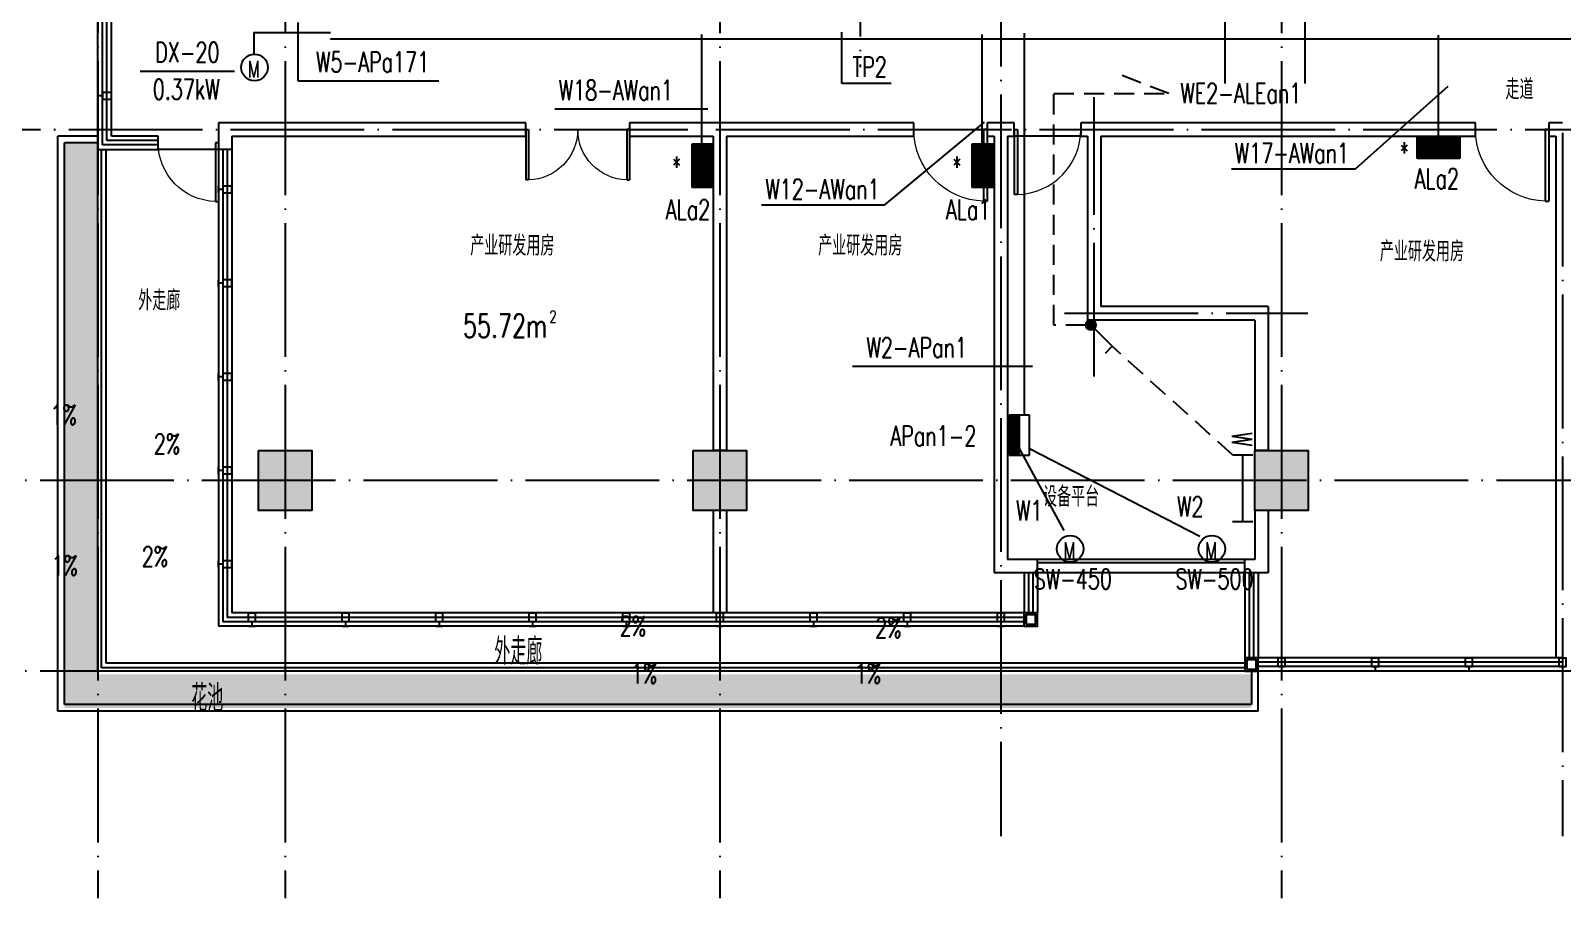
# Model space of a CAD drawing. Extents: x 1980812 to 2226895, y -554123 to 281606.
# Drawn here: x 1992859 to 2015767, y -35544 to -22568 of the extents above; entities that cross this region are included whole.
import ezdxf
from ezdxf.enums import TextEntityAlignment as Align

# ---------------------------------------------------------------- set-up
doc = ezdxf.new("R2010")
doc.units = 0
doc.header["$LTSCALE"] = 1000
doc.header["$MEASUREMENT"] = 0
doc.linetypes.add('DOTE', pattern=[2.42, 2, -0.2, 0.02, -0.2])
doc.linetypes.add('DQXX', pattern=[4.5, 3, -1.5])
for name, color, linetype in [('$TD_AUDIT_GENERATED_(158)', 8, 'Continuous'), ('$TD_AUDIT_GENERATED_(1F3)', 7, 'Continuous'), ('$TD_AUDIT_GENERATED_(1FCF)', 8, 'Continuous'), ('$TD_AUDIT_GENERATED_(24E)', 8, 'Continuous'), ('$TD_AUDIT_GENERATED_(2762)', 8, 'Continuous'), ('$TD_AUDIT_GENERATED_(276D)', 8, 'Continuous'), ('$TD_AUDIT_GENERATED_(FFA)', 8, 'Continuous'), ('1', 1, 'Continuous'), ('A-FLOR-LAND', 8, 'Continuous'), ('COLU', 8, 'Continuous'), ('COLU_HATCH', 8, 'Continuous'), ('CURTWALL', 8, 'Continuous'), ('DIM_SYMB', 8, 'Continuous'), ('dote', 8, 'DOTE'), ('DQ1', 1, 'Continuous'), ('DQ2', 2, 'Continuous'), ('DQ7', 7, 'Continuous'), ('DQK1', 1, 'Continuous'), ('DQK7', 7, 'Continuous'), ('DQqj', 1, 'Continuous'), ('DQX', 2, 'DQXX'), ('HANDRAIL', 8, 'Continuous'), ('PUB_TEXT', 8, 'Continuous'), ('WALL', 7, 'Continuous'), ('WINDOW', 8, 'Continuous')]:
    doc.layers.add(name, color=color, linetype=linetype)
doc.styles.add('_TCH_DIM', font='SIMPLEX', dxfattribs={"bigfont": 'GBCBIG'})
doc.styles.add('D8', font='txtw.shx', dxfattribs={"width": 0.7, "bigfont": 'hztxtw.shx'})
doc.styles.add('HZF', font='ROMANS2', dxfattribs={"width": 0.7, "bigfont": 'HZDF2'})
doc.styles.add('HZTXTW', font='txtw.shx', dxfattribs={"width": 0.6, "bigfont": 'hztxtw.shx'})

# ---------------------------------------------------------------- blocks, each defined once
blk = doc.blocks.new('$TD_AUDIT_GENERATED_(9F)')
at = {"layer": 'dote'}
for p, q in [((-2800, 30469), (-2800, -6248)), ((0, 30469), (0, -6248)), ((6500, 30469), (6500, -6248)), ((14900, 30469), (14900, -6248)), ((10700, 29972), (10700, -5320)), ((19100, 5200), (19100, -5320)), ((56413, 0), (-8454, 0)), ((56413, -2850), (-8454, -2850))]:
    blk.add_line(p, q, dxfattribs=at)
blk = doc.blocks.new('$DorLib2D$00000002')
for p, q in [((-0.5, 0), (-0.5, 0.4875)), ((-0.475, 0.4875), (-0.5, 0.4875)), ((-0.475, 0), (-0.475, 0.4875)), ((0.475, 0), (0.475, 0.4875)), ((0.475, 0.4875), (0.5, 0.4875)), ((0.5, 0), (0.5, 0.4875)), ((-0.5, 0), (-0.475, 0)), ((0.5, 0), (0.475, 0))]:
    blk.add_line(p, q)
at = {"lineweight": 13}
for centre, start, end in [((-0.4875, 0), 0, 88.53072), ((0.4875, 0), 91.46928, 180)]:
    blk.add_arc(centre, 0.4875, start, end, dxfattribs=at)
blk = doc.blocks.new('$DorLib2D$00000001')
for p, q in [((0.45, 0.975), (0.5, 0.975)), ((0.45, 0), (0.45, 0.975)), ((0.5, 0), (0.5, 0.975)), ((0.5, 0), (0.45, 0))]:
    blk.add_line(p, q)
at = {"lineweight": 13}
blk.add_arc((0.475, 0), 0.975, 91.4693, 180, dxfattribs=at)
blk = doc.blocks.new('A$C204647D6')
at = {"layer": 'A-FLOR-LAND'}
h = blk.add_hatch(dxfattribs=at)
h.set_pattern_fill('GRASS', color=256, scale=50)
h.set_pattern_definition([(90, (-3008715.91, 437200.08), (-99.7795475, 99.7795475), [26.458066, -173.101015]), (45, (-3008715.91, 437200.08), (-99.7796155, 99.7796155), [26.458066, -114.651615]), (135, (-3008715.91, 437200.08), (-99.7796155, -99.7796155), [26.458066, -114.651615])])
h.paths.add_polyline_path([(-3300, -18250), (-2800, -18250), (-2800, -26200), (14450, -26200), (14450, -26700), (-3300, -26700)])
at = {"layer": '$TD_AUDIT_GENERATED_(158)'}
for p, q in [((-3400, -26750), (-3400, -18150)), ((-2800, -18150), (-3400, -18150)), ((-2800, -18250), (-3300, -18250)), ((-3300, -26650), (-3300, -18250)), ((14450, -26150), (14450, -26650)), ((14550, -26750), (14550, -26150)), ((14550, -26750), (-3400, -26750)), ((14450, -26650), (-3300, -26650))]:
    blk.add_line(p, q, dxfattribs=at)
at = {"layer": '$TD_AUDIT_GENERATED_(24E)'}
for p, q in [((-2800, -26150), (-2800, -18250)), ((-2750, -26100), (-2750, -18350)), ((-2680, -26030), (-2680, -18350)), ((14350, -26100), (-2750, -26100)), ((14350, -26030), (-2680, -26030)), ((14550, -26150), (-2800, -26150))]:
    blk.add_line(p, q, dxfattribs=at)
at = {"layer": 'CURTWALL'}
for p, q in [((-2800, -18350), (-2800, -16150)), ((-2733, -18283), (-2733, -16150)), ((-2667, -18217), (-2667, -16150)), ((-2600, -18150), (-2600, -16150)), ((-1900, -18283), (-2733, -18283)), ((-1900, -18217), (-2667, -18217)), ((-1900, -18150), (-2600, -18150)), ((-1900, -18350), (-1900, -18150)), ((-999, -18150), (-1000, -18150)), ((-1000, -18150), (-1000, -18350)), ((-999, -18217), (-1000, -18217)), ((-999, -18283), (-1000, -18283)), ((-2800, -18350), (-1900, -18350)), ((-1000, -18350), (-999, -18350)), ((-1000, -18350), (-1000, -25480)), ((-800, -18350), (-1000, -18350)), ((-933, -18350), (-933, -25413)), ((-867, -18350), (-867, -25347)), ((-800, -18350), (-800, -25280)), ((11050, -24680), (11050, -25280)), ((11250, -24680), (11050, -24680)), ((11117, -24680), (11117, -25280)), ((11183, -24680), (11183, -25280)), ((11250, -24680), (11250, -25280)), ((14350, -24680), (14350, -25950)), ((14550, -24680), (14350, -24680)), ((14417, -24680), (14417, -25950)), ((14483, -24680), (14483, -25950)), ((14550, -24680), (14550, -25950)), ((6500, -25413), (-933, -25413)), ((6500, -25347), (-867, -25347)), ((6500, -25280), (-800, -25280)), ((11050, -25280), (6500, -25280)), ((11050, -25347), (6500, -25347)), ((11050, -25413), (6500, -25413)), ((11050, -25480), (11050, -25280)), ((11250, -25280), (11050, -25280)), ((6500, -25480), (-1000, -25480)), ((11050, -25480), (6500, -25480)), ((14550, -25950), (14350, -25950)), ((19100, -25950), (14550, -25950)), ((14550, -26150), (14550, -25950)), ((19100, -26017), (14550, -26017)), ((19100, -26083), (14550, -26083)), ((19100, -26150), (14550, -26150))]:
    blk.add_line(p, q, dxfattribs=at)
for points in [[(11050, -25480), (11250, -25480), (11250, -25280), (11050, -25280)], [(11080, -25450), (11220, -25450), (11220, -25310), (11080, -25310)], [(14350, -26150), (14550, -26150), (14550, -25950), (14350, -25950)], [(14380, -26120), (14520, -26120), (14520, -25980), (14380, -25980)]]:
    blk.add_lwpolyline(points, close=True, dxfattribs=at)
at = {"layer": 'DIM_SYMB'}
for points in [[(-3055, -21554, 0, 0, 0), (-3055, -22855, 80, 0, 0), (-3055, -23155, 0, 0, 0)], [(-1964, -21887, 0, 0, 0), (-2234, -22960, 80, 0, 0), (-2308, -23251, 0, 0, 0)], [(-3039, -25335, 0, 0, 0), (-3039, -24634, 80, 0, 0), (-3039, -24334, 0, 0, 0)], [(-1964, -25320, 0, 0, 0), (-2185, -24829, 80, 0, 0), (-2308, -24556, 0, 0, 0)], [(4454, -25707, 0, 0, 0), (6182, -25812, 80, 0, 0), (6482, -25831, 0, 0, 0)], [(9754, -25726, 0, 0, 0), (8003, -25848, 80, 0, 0), (7704, -25869, 0, 0, 0)], [(4597, -26476, 0, 0, 0), (5898, -26476, 80, 0, 0), (6198, -26476, 0, 0, 0)], [(9430, -26476, 0, 0, 0), (8129, -26476, 80, 0, 0), (7829, -26476, 0, 0, 0)]]:
    blk.add_lwpolyline(points, format="xyseb", dxfattribs=at)
at = {"layer": 'dote'}
for p, q in [((8600, -7400), (8600, -17120)), ((12100, -21747), (12100, -17570)), ((-5658, -18050), (41673, -18050)), ((11652, -20800), (15293, -20800))]:
    blk.add_line(p, q, dxfattribs=at)
at = {"layer": 'HANDRAIL'}
for p, q in [((14450, -24480), (10800, -24480)), ((14450, -24680), (10800, -24680)), ((14350, -24530), (11250, -24530))]:
    blk.add_line(p, q, dxfattribs=at)
at = {"layer": 'WALL'}
for p, q in [((3600, -17950), (-999, -17950)), ((-999, -17950), (-999, -18350)), ((3600, -18150), (3600, -17950)), ((6500, -17950), (5150, -17950)), ((5150, -17950), (5150, -18150)), ((9400, -17950), (6500, -17950)), ((9400, -18150), (9400, -17950)), ((10700, -17950), (10500, -17950)), ((10500, -17950), (10500, -18150)), ((10900, -17950), (10700, -17950)), ((10900, -18150), (10900, -17950)), ((12100, -17950), (11900, -17950)), ((11900, -17950), (11900, -18150)), ((17800, -17950), (12100, -17950)), ((17800, -18150), (17800, -17950)), ((19100, -17950), (18900, -17950)), ((18900, -17950), (18900, -18150)), ((-799, -18150), (3600, -18150)), ((-799, -18150), (-799, -18350)), ((5150, -18150), (6400, -18150)), ((6400, -18150), (6400, -22850)), ((6600, -18150), (6600, -22850)), ((6600, -18150), (9400, -18150)), ((10500, -18150), (10600, -18150)), ((10600, -18150), (10600, -24680)), ((10800, -18150), (10800, -24480)), ((10800, -18150), (10900, -18150)), ((11900, -18150), (12000, -18150)), ((12000, -18150), (12000, -20900)), ((12200, -18150), (12200, -20700)), ((12200, -18150), (17800, -18150)), ((18900, -18150), (19000, -18150)), ((19000, -18150), (19000, -25950)), ((-799, -18350), (-999, -18350)), ((14700, -20700), (12200, -20700)), ((14700, -20700), (14700, -22850)), ((14500, -20900), (12000, -20900)), ((14500, -20900), (14500, -22850)), ((6600, -22850), (6400, -22850)), ((14700, -22850), (14500, -22850)), ((6400, -23750), (6400, -25280)), ((6600, -23750), (6400, -23750)), ((6600, -23750), (6600, -25280)), ((14500, -23750), (14500, -24480)), ((14700, -23750), (14500, -23750)), ((14700, -23750), (14700, -24680)), ((11250, -24480), (10800, -24480)), ((11250, -24680), (11250, -24480)), ((14500, -24480), (14350, -24480)), ((14350, -24680), (14350, -24480)), ((11250, -24680), (10600, -24680)), ((14700, -24680), (14350, -24680))]:
    blk.add_line(p, q, dxfattribs=at)
at = {"layer": 'WINDOW'}
for p, q in [((11900, -18150), (10900, -18150)), ((-1000, -18350), (-1900, -18350))]:
    blk.add_line(p, q, dxfattribs=at)
for name, p, xscale, yscale, zscale, rotation in [('$DorLib2D$00000002', (4375, -18050), -1550, 1550, -1550, 180.0000000001451), ('$DorLib2D$00000001', (9950, -18050), -1100, 1100, -1100, 179.9999999998475), ('$DorLib2D$00000001', (11400, -18050), 1000, 1000, 1000, 180), ('$DorLib2D$00000001', (18350, -18050), -1100, 1100, -1100, 180.0000000000915), ('$DorLib2D$00000001', (-1450, -18250), -900, 900, -900, 179.9999999978433)]:
    blk.add_blockref(name, p, dxfattribs=dict(at, xscale=xscale, yscale=yscale, zscale=zscale, rotation=rotation))
at = {"layer": '$TD_AUDIT_GENERATED_(1F3)', "style": 'HZTXTW', "width": 0.6}
for s, p in [('\\M+5CDE2\\M+5D7DF\\M+5C0C8', (3487, -25856)), ('\\M+5BBA8\\M+5B3D8', (-1166, -26555))]:
    blk.add_text(s, height=400, rotation=0.0006, dxfattribs=at).set_placement(p, align=Align.MIDDLE_CENTER)
at = {"layer": 'PUB_TEXT', "style": '_TCH_DIM', "width": 0.705882}
for s, p in [('1%', (-3512, -22467)), ('2%', (-1965, -22901)), ('1%', (-3496, -24719)), ('2%', (-2145, -24586)), ('2%', (5003, -25625)), ('2%', (8823, -25652)), ('1%', (5170, -26337)), ('1%', (8517, -26337))]:
    blk.add_text(s, height=297.5, dxfattribs=at).set_placement(p)
blk = doc.blocks.new('A$C312424F2')
at = {"layer": '$TD_AUDIT_GENERATED_(1F3)', "style": 'D8', "width": 0.7}
for s, p in [('\\M+5B2FA\\M+5D2B5\\M+5D1D0\\M+5B7A2\\M+5D3C3\\M+5B7BF', (3397, -19787)), ('\\M+5B2FA\\M+5D2B5\\M+5D1D0\\M+5B7A2\\M+5D3C3\\M+5B7BF', (8600, -19787)), ('\\M+5B2FA\\M+5D2B5\\M+5D1D0\\M+5B7A2\\M+5D3C3\\M+5B7BF', (17000, -19874)), ('\\M+5C9E8\\M+5B1B8\\M+5C6BD\\M+5CCA8', (11753, -23541))]:
    blk.add_text(s, height=300, rotation=0.0006, dxfattribs=at).set_placement(p, align=Align.MIDDLE_CENTER)
blk = doc.blocks.new('$TD_AUDIT_GENERATED_(2768)')
at = {"layer": '$TD_AUDIT_GENERATED_(276D)'}
blk.add_line((115028288, 22648046), (115028222, 22648046), dxfattribs=at)
for points in [[(115028222, 22648096), (115028225, 22648096), (115028225, 22647996), (115028222, 22647996)], [(115028288, 22648096), (115028422, 22648096), (115028422, 22647996), (115028288, 22647996)]]:
    blk.add_lwpolyline(points, close=True, dxfattribs=at)
blk = doc.blocks.new('$TD_AUDIT_GENERATED_(27E6)')
at = {"layer": 'WINDOW', "xscale": -1, "rotation": 180}
for p in [(-115031022, 22630496), (-115029222, 22629096), (-115029222, 22627696), (-115029222, 22626296), (-115029222, 22624896), (-115029222, 22623496)]:
    blk.add_blockref('$TD_AUDIT_GENERATED_(2768)', p, dxfattribs=at)
at = {"layer": 'WINDOW', "rotation": 90}
for p in [(22647546, -115053702), (22648946, -115053702), (22650346, -115053702), (22651746, -115053702), (22653146, -115053702), (22654546, -115053702), (22655946, -115053702), (22657346, -115053702), (22658746, -115053702), (22662946, -115054372), (22664346, -115054372), (22665746, -115054372), (22667146, -115054372)]:
    blk.add_blockref('$TD_AUDIT_GENERATED_(2768)', p, dxfattribs=at)
blk = doc.blocks.new('A$C1E3758D0')
at = {"layer": 'dote'}
for p, q in [((-7200, -2800), (-7200, -9566)), ((-6000, -2800), (-6000, -9566))]:
    blk.add_line(p, q, dxfattribs=at)
blk = doc.blocks.new('$TD_AUDIT_GENERATED_(3B77)')
at = {"layer": 'COLU_HATCH'}
h = blk.add_hatch(color=256, dxfattribs=at)
h.dxf.hatch_style = 1
h.paths.add_polyline_path([(-400, 450), (400, 450), (400, -450), (-400, -450)])
h = blk.add_hatch(color=256, dxfattribs=at)
h.dxf.hatch_style = 1
h.paths.add_polyline_path([(6100, 450), (6900, 450), (6900, -450), (6100, -450)])
h = blk.add_hatch(color=256, dxfattribs=at)
h.dxf.hatch_style = 1
h.paths.add_polyline_path([(14500, 450), (15300, 450), (15300, -450), (14500, -450)])
at = {"layer": 'COLU'}
for points in [[(-400, 450), (400, 450), (400, -450), (-400, -450)], [(6100, 450), (6900, 450), (6900, -450), (6100, -450)], [(14500, 450), (15300, 450), (15300, -450), (14500, -450)]]:
    blk.add_lwpolyline(points, close=True, dxfattribs=at)
blk = doc.blocks.new('*X245')
at = {"color": 0}
for p, q in [((8700, 8370), (9500, 8370)), ((8700, 8340), (9500, 8340)), ((8700, 8310), (9500, 8310)), ((8700, 8280), (9500, 8280)), ((8700, 8250), (9500, 8250)), ((8700, 8220), (9500, 8220)), ((8700, 8190), (9500, 8190)), ((8700, 8160), (9500, 8160)), ((8700, 8130), (9500, 8130)), ((8700, 8100), (9500, 8100)), ((8700, 8070), (9500, 8070)), ((8700, 8040), (9500, 8040)), ((8700, 8010), (9500, 8010))]:
    blk.add_line(p, q, dxfattribs=at)
blk = doc.blocks.new('XM')
at = {"layer": '1'}
for p, q in [((320, 168), (-320, 168)), ((-320, 168), (-320, -152)), ((320, -152), (320, 168)), ((-320, -152), (320, -152))]:
    blk.add_line(p, q, dxfattribs=at)
at = {"layer": '1', "xscale": 0.8, "yscale": 0.8, "zscale": 0.8}
blk.add_blockref('*X245', (-7280, -6552), dxfattribs=at)
blk = doc.blocks.new('dj')
at = {"layer": 'DQK1'}
blk.add_circle((0, 0), 200, dxfattribs=at)
at = {"layer": 'DQK7', "style": 'D8', "width": 0.7}
blk.add_text('M', height=250, dxfattribs=at).set_placement((-100, -150))
blk = doc.blocks.new('dy1')
at = {"layer": 'DQK1'}
for p, q in [((-500, -150), (-500, 150)), ((-500, 0), (500, 0)), ((500, 150), (500, -150))]:
    blk.add_line(p, q, dxfattribs=at)
blk = doc.blocks.new('DYW')
at = {"layer": 'DQ1', "ltscale": 0.1}
blk.add_blockref('dy1', (0, 0), dxfattribs=at)
at = {"layer": 'DQ7', "style": 'D8', "width": 0.7}
blk.add_text('W', height=300, dxfattribs=at).set_placement((-836, -160))
blk = doc.blocks.new('*X257')
at = {"color": 0}
for p, q in [((5315, 4110), (5515, 4110)), ((5320, 4140), (5510, 4140)), ((5320, 4080), (5510, 4080)), ((5335, 4170), (5495, 4170)), ((5335, 4050), (5495, 4050)), ((5371, 4200), (5459, 4200)), ((5372, 4020), (5459, 4020))]:
    blk.add_line(p, q, dxfattribs=at)
blk = doc.blocks.new('k1')
at = {"layer": 'DQK1'}
for p, q in [((53, 53), (318, 318)), ((318, 318), (424, 212))]:
    blk.add_line(p, q, dxfattribs=at)
blk.add_circle((0, 0), 75, dxfattribs=at)
at = {"layer": 'DQK1', "xscale": 0.75, "yscale": 0.75, "zscale": 0.75}
blk.add_blockref('*X257', (-4061, -3083), dxfattribs=at)
blk = doc.blocks.new('xl')
at = {"layer": 'DQK1'}
h = blk.add_hatch(dxfattribs=at)
h.set_pattern_fill('LINE', color=1, scale=8, style=0)
h.set_pattern_definition([(0, (-712.643, -443.37), (0, 25.4), [])])
h.paths.add_polyline_path([(300, -150), (300, 0), (-300, 0), (-300, -150)])
at = {"layer": 'DQK1', "color": 1}
for p, q in [((-300, 150), (300, 150)), ((-300, -150), (-300, 150)), ((300, 0), (-300, 0)), ((300, 150), (300, -150)), ((300, -150), (-300, -150))]:
    blk.add_line(p, q, dxfattribs=at)

msp = doc.modelspace()

# ---------------------------------------------------------------- linework, layer by layer
at = {"layer": 'DQ2'}
for p, q in [((2002898, -24267.3), (2002898, -22625)), ((2007088.5, -24267.3), (2007088.5, -22625)), ((2007720.3, -28316.4), (2007720.3, -22607.2)), ((2013914, -24160.6), (2013914, -22634.1)), ((2007645.2, -28816.4), (2008309.8, -30041.5)), ((2007795.2, -28816.4), (2010346.3, -30126))]:
    msp.add_line(p, q, dxfattribs=at)
msp.add_lwpolyline([(1996201.3, -22919.1), (1996201.3, -22595.4), (1997345.4, -22595.4)], dxfattribs=at)
at = {"layer": 'DQ7'}
for p, q in [((1996860.9, -23317.9), (1996860.9, -22446.4)), ((2004992.4, -23357.8), (2004992.4, -22591.5)), ((1994497.6, -23172.3), (1995905.8, -23172.3)), ((1996860.9, -23317.9), (1998965.8, -23317.9)), ((2005727.7, -23357.8), (2004992.4, -23357.8)), ((2012670.5, -24632.6), (2014056.5, -23398.5)), ((2000696.5, -23738.8), (2002987.4, -23738.8)), ((2005635.7, -25172.6), (2007123, -23938.5)), ((2010816.8, -24632.6), (2012670.5, -24632.6)), ((2003786.9, -25172.6), (2005635.7, -25172.6)), ((2005151, -27587.4), (2007842.9, -27587.4))]:
    msp.add_line(p, q, dxfattribs=at)
at = {"layer": 'DQqj', "ltscale": 0.15}
for q in [(2020689.4, -22689.1), (1997345.4, -22695.4)]:
    msp.add_line((1997345.4, -22689.1), q, dxfattribs=at)
at = {"layer": 'DQX', "ltscale": 0.1}
msp.add_line((2010835.3, -28911.8), (2009033, -27288.6), dxfattribs=at)
msp.add_lwpolyline([(2008639.8, -26970.4), (2008162.6, -26970.4), (2008162.6, -23510.9), (2009883.2, -23510.9), (2009171.5, -23235.1)], dxfattribs=at)

# ---------------------------------------------------------------- block references
at = {"layer": '$TD_AUDIT_GENERATED_(1FCF)'}
msp.add_blockref('A$C312424F2', (1996666.5, -5995.4), dxfattribs=at)
at = {"layer": '$TD_AUDIT_GENERATED_(2762)'}
msp.add_blockref('$TD_AUDIT_GENERATED_(27E6)', (1996666.5, -5995.4), dxfattribs=at)
at = {"layer": '$TD_AUDIT_GENERATED_(FFA)'}
msp.add_blockref('A$C204647D6', (1996666.5, -5995.4), dxfattribs=at)
at = {"layer": 'COLU'}
msp.add_blockref('$TD_AUDIT_GENERATED_(3B77)', (1996666.5, -29295.4), dxfattribs=at)
at = {"layer": 'DQ1', "ltscale": 0.15}
for p in [(1996206.7, -23119.1), (2008405.2, -30317.3), (2010524.3, -30317.3)]:
    msp.add_blockref('dj', p, dxfattribs=at)
at = {"layer": 'DQ1', "ltscale": 0.05, "rotation": 270}
msp.add_blockref('k1', (2008714.8, -26970.4), dxfattribs=at)
at = {"layer": 'DQ1', "rotation": 270}
msp.add_blockref('DYW', (2010985.3, -29411.8), dxfattribs=at)
at = {"layer": 'DQ2', "rotation": 90}
for p in [(2002914, -24587.3), (2007104.5, -24587.3)]:
    msp.add_blockref('XM', p, dxfattribs=at)
at = {"layer": 'DQ2', "xscale": -1}
for name, p, rotation in [('XM', (2013914, -24312.6), 180), ('xl', (2007645.2, -28616.4), 270)]:
    msp.add_blockref(name, p, dxfattribs=dict(at, rotation=rotation))
at = {"layer": 'WALL'}
for name, p in [('$TD_AUDIT_GENERATED_(9F)', (1996666.5, -29295.4)), ('A$C1E3758D0', (2017916.5, -13795.4))]:
    msp.add_blockref(name, p, dxfattribs=at)

# ---------------------------------------------------------------- texts
at = {"layer": '$TD_AUDIT_GENERATED_(1F3)', "style": 'D8', "width": 0.7}
for s, p in [('\\M+5D7DF\\M+5B5C0', (2015125.1, -23446)), ('\\M+5CDE2\\M+5D7DF\\M+5C0C8', (1994782.9, -26602.6))]:
    msp.add_text(s, height=300, rotation=0.00057, dxfattribs=at).set_placement(p, align=Align.MIDDLE_CENTER)
at = {"layer": '$TD_AUDIT_GENERATED_(1F3)', "style": 'HZF', "width": 0.7}
for s, height, p in [('2', 175, (2000670.8, -26843.5)), ('55.72m', 350, (1999954.1, -26981.5))]:
    msp.add_text(s, height=height, dxfattribs=at).set_placement(p, align=Align.MIDDLE_CENTER)
at = {"layer": 'DQ7', "style": 'D8', "width": 0.7}
for s, p in [('DX-20', (1995202.2, -22891.9)), ('W5-APa171', (1997972.5, -23037.5)), ('TP2', (2005407, -23111.6)), ('0.37kW', (1995185.1, -23446.3)), ('W18-AWan1', (2001611.5, -23458.3)), ('W17-AWan1', (2011721.3, -24399)), ('*', (2013401.6, -24385.9)), ('*', (2002518.4, -24599.5)), ('*', (2006708.9, -24599.5)), ('ALa2', (2013888.4, -24782)), ('W12-AWan1', (2004700.1, -24939.1)), ('ALa2', (2002688.4, -25244.6)), ('ALa1', (2006878.9, -25244.6)), ('W2-APan1', (2006110.3, -27307)), ('APan1-2', (2006359.1, -28628.9)), ('W2', (2010202.3, -29685.2)), ('W1', (2007792.6, -29744.8)), ('SW-450', (2008444.7, -30769.2)), ('SW-500', (2010563.8, -30769.2))]:
    msp.add_text(s, height=300, dxfattribs=at).set_placement(p, align=Align.MIDDLE)
msp.add_text('WE2-ALEan1', height=300, dxfattribs=at).set_placement((2010052, -23655.3))

doc.saveas('drawing.dxf')
